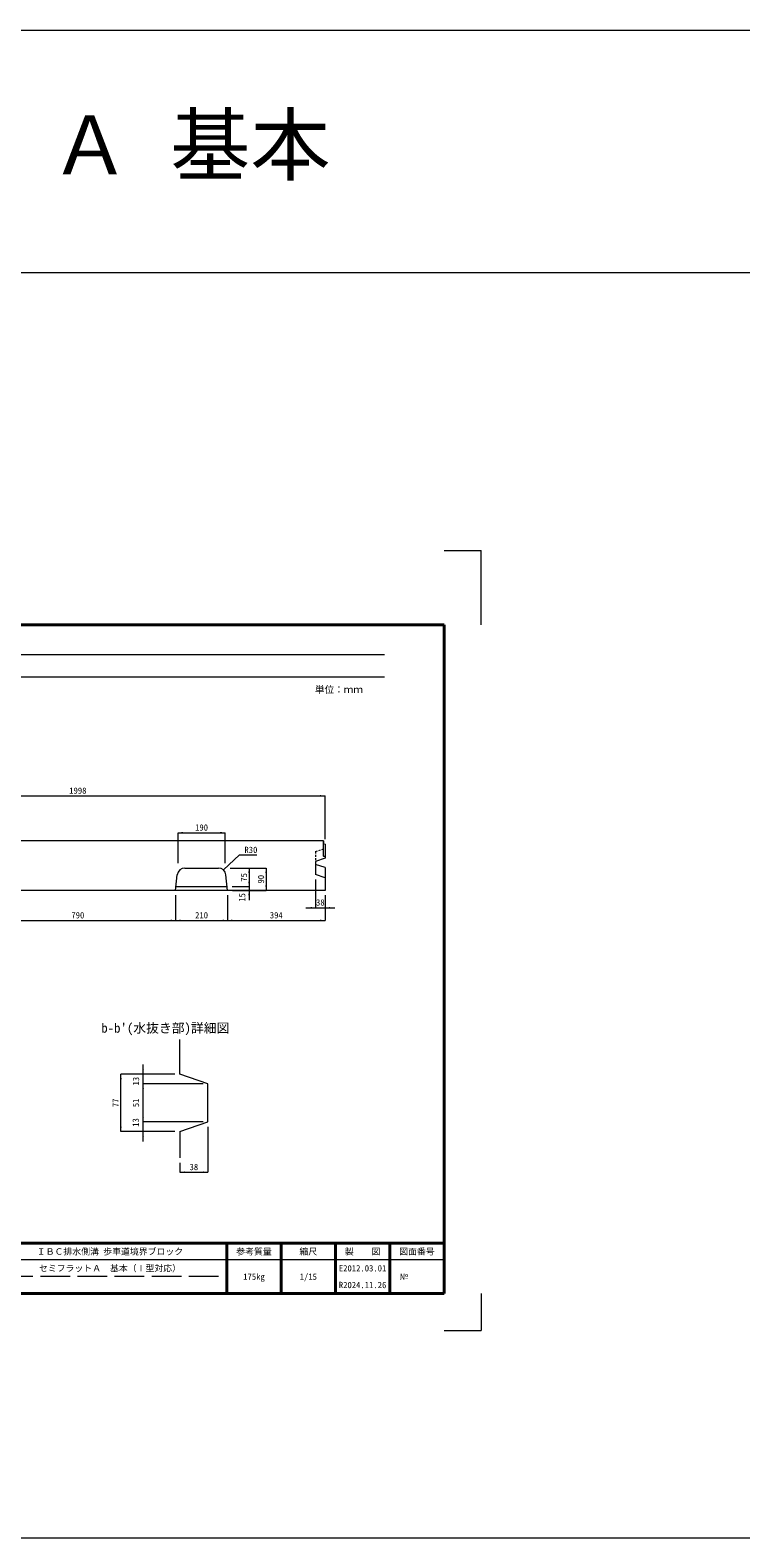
# Model space of a CAD drawing. Units: millimetres at full size; some dimension numbers follow another scale. Extents: x 7544 to 21199, y -8549 to 6148.
# Drawn here: x 11363 to 14235, y 59 to 6148 of the extents above; entities that cross this region are included whole.
import ezdxf
from ezdxf.enums import TextEntityAlignment as Align

# ---------------------------------------------------------------- set-up
doc = ezdxf.new("R2010")
doc.units = ezdxf.units.MM
doc.header["$LTSCALE"] = 20
doc.linetypes.add('DASHED', pattern=[7.5, 6, -1.5])
doc.linetypes.add('USER1', pattern=[0.675, 0.375, -0.3])
for name, color, linetype, lineweight in [('0_2', 7, 'Continuous', 20), ('Defpoints_3', 7, 'Continuous', 13), ('図枠', 7, 'Continuous', 5), ('寸法線', 7, 'Continuous', 9), ('引出線', 4, 'Continuous', 9), ('本体', 2, 'Continuous', 20)]:
    doc.layers.add(name, color=color, linetype=linetype, lineweight=lineweight)
doc.styles.add('ＭＳ ゴシック', font='')
doc.styles.get('ＭＳ ゴシック').set_extended_font_data('MS Gothic')

# ---------------------------------------------------------------- blocks, each defined once
blk = doc.blocks.new('filled_arrow')
at = {"color": 0, "linetype": 'Continuous', "lineweight": -2}
blk.add_solid([(7.5, 1.25), (0, 0), (7.5, -1.25)], dxfattribs=at)

msp = doc.modelspace()

# ---------------------------------------------------------------- linework, layer by layer
at = {"layer": 'Defpoints_3'}
for p, q in [((13035.65, 4046.75), (13185.65, 4046.75)), ((13185.65, 3746.75), (13185.65, 4046.75)), ((13185.65, 1046.75), (13185.65, 896.75)), ((13035.65, 896.75), (13185.65, 896.75))]:
    msp.add_line(p, q, dxfattribs=at)
at = {"layer": '図枠', "color": 1, "lineweight": 20}
for p, q in [((7544.46, 6147.66), (21199.2, 6147.66)), ((7544.46, 5169.69), (14371.83, 5169.69)), ((7544.46, 59.42), (21199.2, 59.42))]:
    msp.add_line(p, q, dxfattribs=at)
at = {"layer": '図枠', "lineweight": 40}
for p, q in [((8880.65, 3746.75), (13035.65, 3746.75)), ((13035.65, 1046.75), (13035.65, 3746.75)), ((8880.65, 1249.25), (13035.65, 1249.25)), ((12158.15, 1046.75), (12158.15, 1249.25)), ((12377.52, 1046.75), (12377.52, 1249.25)), ((12596.9, 1046.75), (12596.9, 1249.25)), ((12816.27, 1046.75), (12816.27, 1249.25)), ((8880.65, 1046.75), (13035.65, 1046.75))]:
    msp.add_line(p, q, dxfattribs=at)
at = {"layer": '図枠', "lineweight": 13}
for p, q in [((9120.65, 3626.75), (12795.65, 3626.75)), ((9120.65, 3536.75), (12795.65, 3536.75)), ((13035.65, 1181.75), (10943.15, 1181.75))]:
    msp.add_line(p, q, dxfattribs=at)
at = {"layer": '図枠', "linetype": 'DASHED', "lineweight": 9}
msp.add_line((12124.4, 1114.25), (11246.9, 1114.25), dxfattribs=at)
at = {"layer": '寸法線'}
for p, q in [((10556.79, 3055.75), (12554.79, 3055.75)), ((12554.79, 2880.99), (12554.79, 3055.75)), ((11960.79, 2906.94), (12150.79, 2906.94)), ((11960.79, 2783.99), (11960.79, 2906.94)), ((12150.79, 2783.99), (12150.79, 2906.94)), ((12170.79, 2763.99), (12316.69, 2763.99)), ((12170.79, 2763.99), (12247.75, 2763.99)), ((12247.75, 2763.99), (12247.75, 2688.99)), ((12316.69, 2763.99), (12316.69, 2673.99)), ((12179.29, 2688.99), (12247.75, 2688.99)), ((12179.29, 2688.99), (12247.75, 2688.99)), ((12247.75, 2728.99), (12247.75, 2633.99)), ((12516.79, 2717.55), (12516.79, 2603.62)), ((11950.79, 2653.99), (11950.79, 2552.6)), ((11950.79, 2653.99), (11950.79, 2552.6)), ((12160.79, 2653.99), (12160.79, 2552.6)), ((12160.79, 2653.99), (12160.79, 2552.6)), ((12180.79, 2673.99), (12247.75, 2673.99)), ((12180.79, 2673.99), (12316.69, 2673.99)), ((12554.79, 2653.99), (12554.79, 2552.6)), ((12554.79, 2653.99), (12554.79, 2603.62)), ((12476.79, 2603.62), (12594.79, 2603.62)), ((11160.79, 2552.6), (11950.79, 2552.6)), ((11950.79, 2552.6), (12160.79, 2552.6)), ((12160.79, 2552.6), (12554.79, 2552.6)), ((11819.49, 1852.36), (11819.49, 1971.36)), ((11729.65, 1700.36), (11729.65, 1931.36)), ((11947.62, 1931.36), (11729.65, 1931.36)), ((11947.62, 1931.36), (11819.49, 1931.36)), ((12061.62, 1892.36), (11819.49, 1892.36)), ((11819.49, 1739.36), (11819.49, 1892.36)), ((12061.62, 1892.36), (11819.49, 1892.36)), ((11819.49, 1660.36), (11819.49, 1779.36)), ((12061.62, 1739.36), (11819.49, 1739.36)), ((12061.62, 1739.36), (11819.49, 1739.36)), ((12081.62, 1719.36), (12081.62, 1535.88)), ((11947.62, 1700.36), (11729.65, 1700.36)), ((11947.62, 1700.36), (11819.49, 1700.36)), ((11967.62, 1573.97), (11967.62, 1535.88)), ((11967.62, 1535.88), (12081.62, 1535.88))]:
    msp.add_line(p, q, dxfattribs=at)
at = {"layer": '引出線'}
msp.add_lwpolyline([(12143.95, 2756.35), (12209.1, 2818.16), (12278.72, 2818.16)], dxfattribs=at)
at = {"layer": '本体'}
for p, q in [((12548.79, 2873.99), (10562.79, 2873.99)), ((12548.79, 2863.55), (12548.79, 2873.99)), ((12548.83, 2863.55), (12554.79, 2860.99)), ((12554.79, 2803.93), (12516.79, 2790.38)), ((12554.79, 2860.99), (12554.79, 2803.93)), ((12516.79, 2790.38), (12516.79, 2778.99)), ((12516.79, 2778.99), (12516.79, 2737.55)), ((12554.79, 2723.99), (12516.79, 2737.55)), ((12554.79, 2723.99), (12554.79, 2673.99)), ((12554.79, 2673.99), (10556.79, 2673.99)), ((11967.62, 1931.36), (11967.62, 2072.18)), ((12081.62, 1892.36), (11967.62, 1931.36)), ((12081.62, 1739.36), (12081.62, 1892.36)), ((11967.62, 1700.36), (12081.62, 1739.36)), ((11967.62, 1700.36), (11967.62, 1593.97))]:
    msp.add_line(p, q, dxfattribs=at)
at = {"layer": '本体', "color": 4, "linetype": 'USER1', "lineweight": 5}
for p, q in [((12548.79, 2873.99), (12547.79, 2863.99)), ((12547.79, 2863.99), (12547.79, 2812.12)), ((12547.79, 2863.99), (12548.83, 2863.55)), ((12548.79, 2812.12), (12547.79, 2812.12))]:
    msp.add_line(p, q, dxfattribs=at)
at = {"layer": '本体', "lineweight": 5}
for q in [(12548.79, 2863.55), (12554.79, 2812.12)]:
    msp.add_line((12548.79, 2812.12), q, dxfattribs=at)
at = {"layer": '本体', "color": 7, "linetype": 'USER1', "lineweight": 9}
for q in [(12554.79, 2843.99), (12516.79, 2790.38)]:
    msp.add_line((12516.79, 2830.72), q, dxfattribs=at)
at = {"layer": '本体', "lineweight": 9}
for p, q in [((11987.64, 2763.99), (12123.94, 2763.99)), ((12554.79, 2765.72), (12516.79, 2778.99)), ((12554.79, 2765.72), (12554.79, 2723.99)), ((11950.79, 2673.99), (11957.83, 2737.31)), ((11952.29, 2688.99), (12159.29, 2688.99)), ((12160.79, 2673.99), (12153.76, 2737.31))]:
    msp.add_line(p, q, dxfattribs=at)
for centre, start, end in [((11987.64, 2733.99), 90, 173.66116), ((12123.94, 2733.99), 6.34056, 90)]:
    msp.add_arc(centre, 30, start, end, dxfattribs=at)

# ---------------------------------------------------------------- block references
at = {"layer": '寸法線', "xscale": 2.67, "yscale": 2.67}
for p, rotation in [((12554.79, 3055.75), 180), ((12150.79, 2906.94), 180), ((12247.75, 2763.99), 270), ((12316.69, 2763.99), 270), ((12247.75, 2688.99), 90), ((12247.75, 2688.99), 90), ((12316.69, 2673.99), 90), ((12247.75, 2673.99), 270), ((12516.79, 2603.62), 180), ((11950.79, 2552.6), 180), ((12160.79, 2552.6), 180), ((12554.79, 2552.6), 180), ((11819.49, 1931.36), 90), ((11729.65, 1931.36), 270), ((11819.49, 1892.36), 270), ((11819.49, 1892.36), 270), ((11729.65, 1700.36), 90), ((11819.49, 1739.36), 90), ((11819.49, 1739.36), 90), ((11819.49, 1700.36), 270), ((12081.62, 1535.88), 180)]:
    msp.add_blockref('filled_arrow', p, dxfattribs=dict(at, rotation=rotation))
for p in [(11960.79, 2906.94), (12554.79, 2603.62), (11950.79, 2552.6), (12160.79, 2552.6), (11967.62, 1535.88)]:
    msp.add_blockref('filled_arrow', p, dxfattribs=at)
at = {"layer": '引出線', "xscale": 0.2, "yscale": 0.2, "rotation": 43.5}
msp.add_blockref('filled_arrow', (12143.95, 2756.35), dxfattribs=at)

# ---------------------------------------------------------------- texts
at = {"layer": '0_2', "style": 'ＭＳ ゴシック'}
msp.add_text('セミフラット Ａ 基本', height=237.4, dxfattribs=at).set_placement((10958.15, 5494.52), align=Align.BOTTOM_CENTER)
msp.add_text("b-b'(水抜き部)詳細図", height=37.98, dxfattribs=at).set_placement((11650.67, 2087.87), align=Align.BOTTOM_LEFT)
at = {"layer": '図枠', "style": 'ＭＳ ゴシック'}
for s, height, p in [('単位：ｍｍ', 28.48, (12610.94, 3484.75)), ('ＩＢＣ排水側溝 歩車道境界ブロック', 25.63, (11685.65, 1215.5)), ('参考質量', 25.63, (12267.83, 1215.5)), ('縮尺', 25.63, (12487.21, 1215.5)), ('製\u3000\u3000図', 25.63, (12706.58, 1215.5)), ('図面番号', 25.63, (12925.96, 1215.5)), ('セミフラットＡ\u3000基本（Ⅰ型対応）', 25.63, (11685.65, 1148)), ('E2012.03.01', 25.63, (12706.58, 1148)), ('175kg', 25.63, (12267.83, 1114.25)), ('1/15', 25.63, (12487.21, 1114.25)), ('R2024.11.26', 25.63, (12706.58, 1080.5))]:
    msp.add_text(s, height=height, dxfattribs=at).set_placement(p, align=Align.MIDDLE_CENTER)
msp.add_text('№', height=25.63, dxfattribs=at).set_placement((12856.33, 1114.25), align=Align.MIDDLE_LEFT)
at = {"layer": '寸法線', "style": 'ＭＳ ゴシック'}
for s, p in [('1998', (11555.79, 3076.75)), ('190', (12055.79, 2927.94)), ('38', (12535.79, 2625.14)), ('790', (11555.79, 2573.6)), ('210', (12055.79, 2573.6)), ('394', (12357.79, 2573.6)), ('38', (12024.62, 1556.88))]:
    msp.add_text(s, height=25.63, dxfattribs=at).set_placement(p, align=Align.MIDDLE_CENTER)
for s, p in [('75', (12226.75, 2726.49)), ('90', (12295.69, 2718.99)), ('15', (12219.59, 2645.63)), ('13', (11790.77, 1903.46)), ('77', (11708.65, 1815.86)), ('51', (11790.58, 1815.86)), ('13', (11789.6, 1736.81))]:
    msp.add_text(s, height=25.63, rotation=90, dxfattribs=at).set_placement(p, align=Align.MIDDLE_CENTER)
at = {"layer": '引出線', "style": 'ＭＳ ゴシック'}
msp.add_text('R30', height=25.63, dxfattribs=at).set_placement((12229.1, 2850.56), align=Align.TOP_LEFT)

doc.saveas('drawing.dxf')
